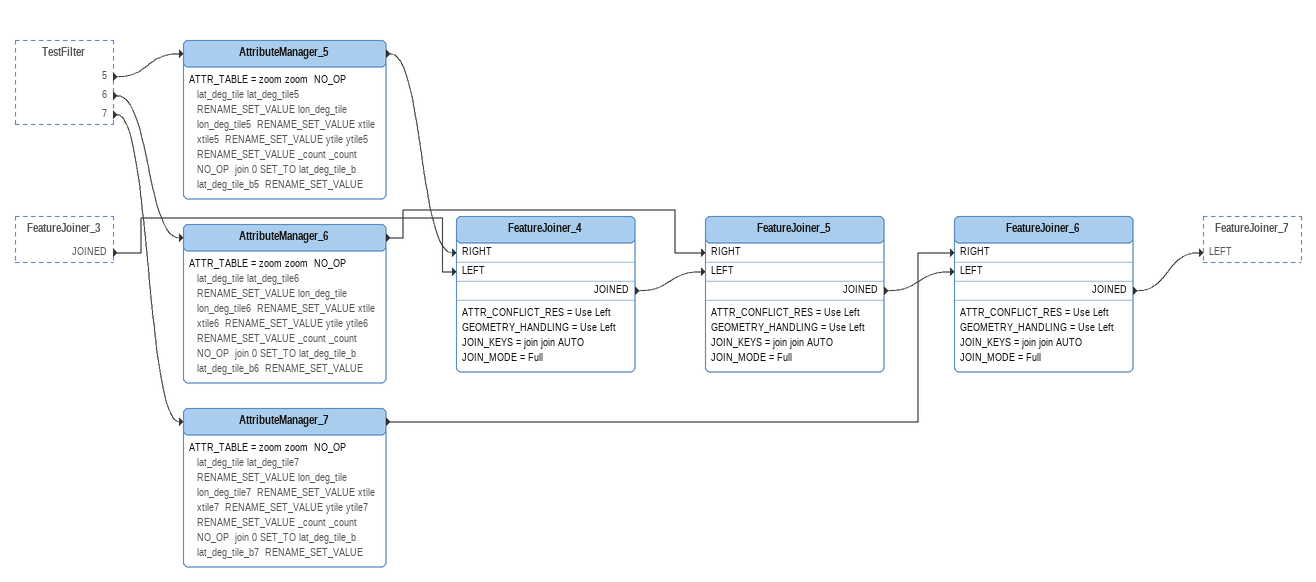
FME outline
TestFilter [outside]
    5 -> AttributeManager_5
    6 -> AttributeManager_6
    7 -> AttributeManager_7
FeatureJoiner_3 [outside]
    JOINED -> FeatureJoiner_4 [LEFT]
AttributeManager_5
    ATTR_TABLE = zoom zoom  NO_OP lat_deg_tile lat_deg_tile5  RENAME_SET_VALUE lon_deg_tile lon_deg_tile5  RENAME_SET_VALUE xtile xtile5  RENAME_SET_VALUE ytile ytile5  RENAME_SET_VALUE _count _count  NO_OP  join 0 SET_TO lat_deg_tile_b lat_deg_tile_b5  RENAME_SET_VALUE
    -> FeatureJoiner_4 [RIGHT]
FeatureJoiner_4
    ATTR_CONFLICT_RES = Use Left
    GEOMETRY_HANDLING = Use Left
    JOIN_KEYS = join join AUTO
    JOIN_MODE = Full
    JOINED -> FeatureJoiner_5 [LEFT]
AttributeManager_6
    ATTR_TABLE = zoom zoom  NO_OP lat_deg_tile lat_deg_tile6  RENAME_SET_VALUE lon_deg_tile lon_deg_tile6  RENAME_SET_VALUE xtile xtile6  RENAME_SET_VALUE ytile ytile6  RENAME_SET_VALUE _count _count  NO_OP  join 0 SET_TO lat_deg_tile_b lat_deg_tile_b6  RENAME_SET_VALUE
    -> FeatureJoiner_5 [RIGHT]
FeatureJoiner_5
    ATTR_CONFLICT_RES = Use Left
    GEOMETRY_HANDLING = Use Left
    JOIN_KEYS = join join AUTO
    JOIN_MODE = Full
    JOINED -> FeatureJoiner_6 [LEFT]
AttributeManager_7
    ATTR_TABLE = zoom zoom  NO_OP lat_deg_tile lat_deg_tile7  RENAME_SET_VALUE lon_deg_tile lon_deg_tile7  RENAME_SET_VALUE xtile xtile7  RENAME_SET_VALUE ytile ytile7  RENAME_SET_VALUE _count _count  NO_OP  join 0 SET_TO lat_deg_tile_b lat_deg_tile_b7  RENAME_SET_VALUE
    -> FeatureJoiner_6 [RIGHT]
FeatureJoiner_6
    ATTR_CONFLICT_RES = Use Left
    GEOMETRY_HANDLING = Use Left
    JOIN_KEYS = join join AUTO
    JOIN_MODE = Full
    JOINED -> FeatureJoiner_7 [LEFT]
